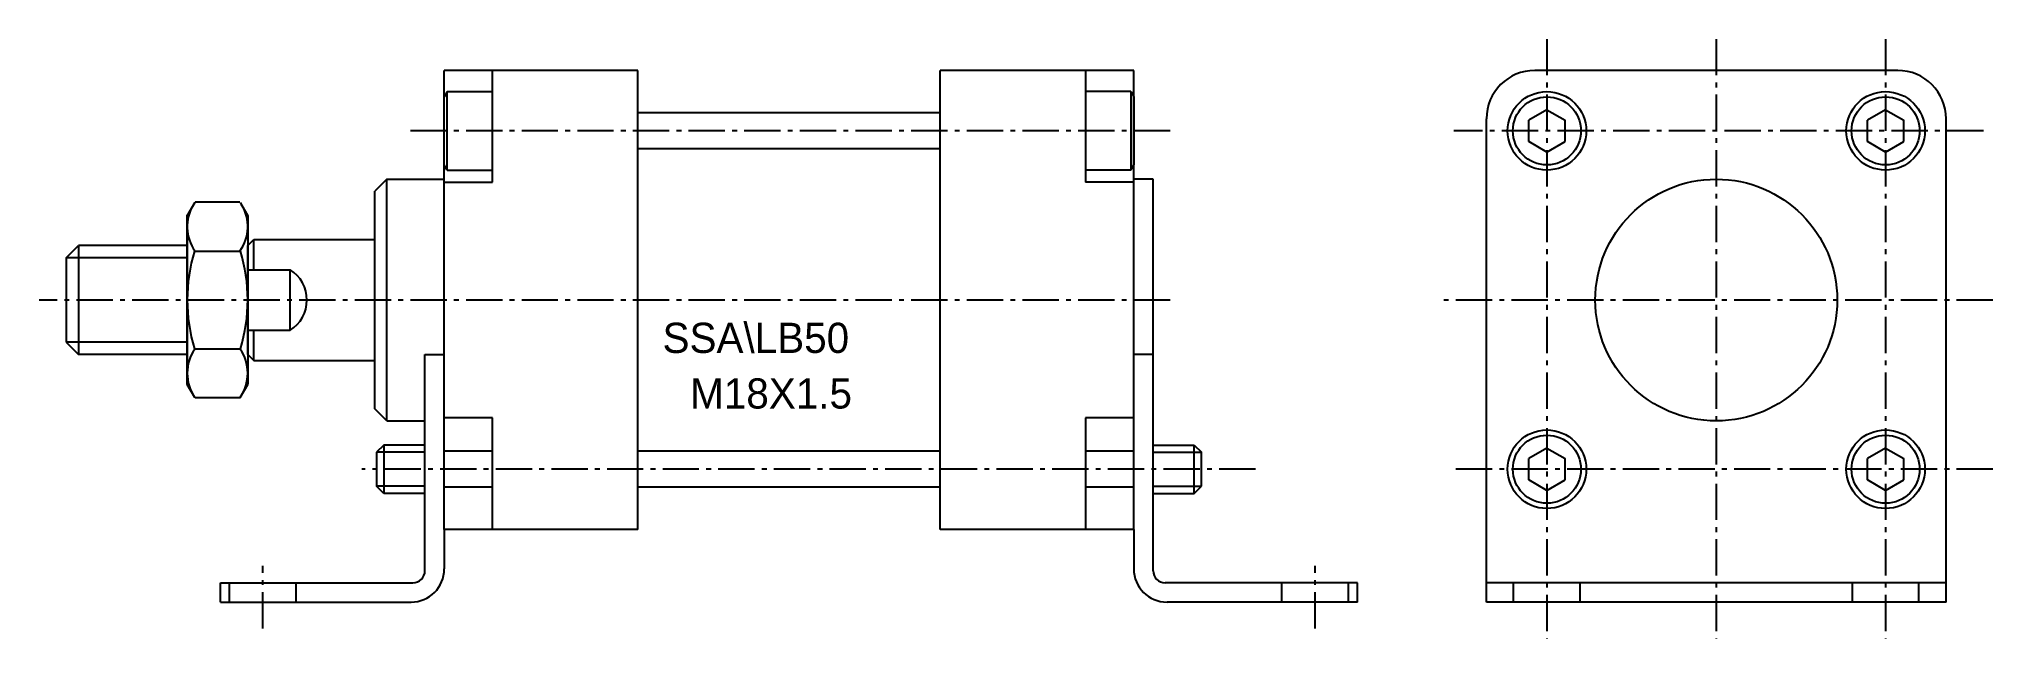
# Model space of a CAD drawing. Extents: x 237 to 560, y 386 to 485.
import ezdxf

# ---------------------------------------------------------------- set-up
doc = ezdxf.new("R2010")
doc.units = 0
doc.header["$MEASUREMENT"] = 0
doc.linetypes.add('DASHED', pattern=[4, 3, -1])
doc.linetypes.add('SCENTER', pattern=[9.2, 6, -1.2, 0.8, -1.2])
for name, color, linetype in [('CON', 2, 'CONTINUOUS'), ('DAS', 3, 'DASHED'), ('SCEN', 1, 'SCENTER'), ('UTI', 7, 'CONTINUOUS')]:
    doc.layers.add(name, color=color, linetype=linetype)

# ---------------------------------------------------------------- blocks, each defined once
blk = doc.blocks.new('00000105')
at = {"layer": 'CON'}
for p, q in [((-3.5, 0), (-1.77, 3)), ((-3.5, 0), (-1.77, -3)), ((-1.77, 3), (1.77, 3)), ((3.5, 0), (1.77, 3)), ((3.5, 0), (1.77, -3)), ((-1.77, -3), (1.77, -3))]:
    blk.add_line(p, q, dxfattribs=at)
for radius in [6.5, 5.63]:
    blk.add_circle((0, 0), radius, dxfattribs=at)

msp = doc.modelspace()

# ---------------------------------------------------------------- linework, layer by layer
at = {"layer": 'CON'}
for p, q in [((303.53, 403.78), (303.53, 479.78)), ((335.53, 479.78), (303.53, 479.78)), ((311.53, 461.28), (311.53, 479.78)), ((335.53, 403.78), (335.53, 479.78)), ((417.53, 479.78), (385.53, 479.78)), ((385.53, 403.78), (385.53, 479.78)), ((409.53, 479.78), (409.53, 461.28)), ((417.53, 403.78), (417.53, 479.78)), ((543.84, 479.78), (483.84, 479.78)), ((304.03, 476.28), (303.53, 475.41)), ((303.53, 464.14), (303.53, 475.41)), ((304.03, 463.28), (304.03, 476.28)), ((304.03, 476.28), (311.53, 476.28)), ((417.03, 476.28), (409.53, 476.28)), ((417.03, 476.28), (417.03, 463.28)), ((417.03, 476.28), (417.53, 475.41)), ((417.53, 475.41), (417.53, 464.14)), ((385.53, 472.78), (335.53, 472.78)), ((475.84, 391.78), (475.84, 471.78)), ((551.84, 391.78), (551.84, 471.78)), ((385.53, 466.78), (335.53, 466.78)), ((304.03, 463.28), (303.53, 464.14)), ((304.03, 463.28), (311.53, 463.28)), ((417.03, 463.28), (409.53, 463.28)), ((417.03, 463.28), (417.53, 464.14)), ((294.03, 461.78), (292.03, 459.78)), ((292.03, 423.78), (292.03, 459.78)), ((294.03, 421.78), (294.03, 461.78)), ((294.03, 461.78), (303.53, 461.78)), ((303.53, 461.28), (311.53, 461.28)), ((417.53, 461.28), (409.53, 461.28)), ((420.73, 461.78), (417.53, 461.78)), ((420.73, 396.98), (420.73, 461.78)), ((261.03, 455.74), (262.34, 458)), ((261.03, 427.86), (261.03, 455.8)), ((261.03, 455.74), (261.03, 427.81)), ((269.75, 457.97), (262.32, 457.97)), ((269.78, 457.91), (271.03, 455.74)), ((271.03, 455.74), (271.03, 427.81)), ((241.03, 448.77), (243.04, 450.78)), ((261.03, 450.78), (243.04, 450.78)), ((243.04, 450.78), (243.04, 432.78)), ((262.23, 449.89), (269.84, 449.89)), ((262.23, 449.89), (269.84, 449.89)), ((271.03, 450.78), (272.03, 451.78)), ((271.03, 432.78), (271.03, 450.78)), ((272.03, 451.78), (292.03, 451.78)), ((272.03, 446.78), (272.03, 451.78)), ((241.03, 448.77), (241.03, 434.78)), ((271.03, 446.78), (278.03, 446.78)), ((278.03, 436.78), (278.03, 446.78)), ((271.03, 436.78), (278.03, 436.78)), ((272.03, 431.78), (272.03, 436.78)), ((241.03, 434.78), (243.04, 432.78)), ((262.23, 433.72), (269.84, 433.72)), ((261.03, 432.78), (243.04, 432.78)), ((271.03, 432.78), (272.03, 431.78)), ((272.03, 431.78), (292.03, 431.78)), ((300.33, 396.98), (300.33, 432.78)), ((300.33, 432.78), (303.53, 432.78)), ((420.73, 432.78), (417.53, 432.78)), ((262.29, 425.64), (261.03, 427.81)), ((269.78, 425.64), (271.03, 427.81)), ((262.32, 425.64), (269.78, 425.64)), ((294.03, 421.78), (292.03, 423.78)), ((294.03, 421.78), (300.33, 421.78)), ((311.53, 422.28), (303.53, 422.28)), ((311.53, 403.78), (311.53, 422.28)), ((417.53, 422.28), (409.53, 422.28)), ((409.53, 422.28), (409.53, 403.78)), ((293.53, 417.78), (292.33, 416.58)), ((300.33, 417.78), (293.53, 417.78)), ((293.53, 417.78), (293.53, 409.78)), ((311.53, 416.78), (303.53, 416.78)), ((385.53, 416.78), (335.53, 416.78)), ((417.53, 416.78), (409.53, 416.78)), ((420.73, 417.78), (427.53, 417.78)), ((427.53, 409.78), (427.53, 417.78)), ((427.53, 417.78), (428.73, 416.58)), ((292.33, 416.58), (292.33, 410.98)), ((428.73, 410.98), (428.73, 416.58)), ((293.53, 409.78), (292.33, 410.98)), ((311.53, 410.78), (303.53, 410.78)), ((385.53, 410.78), (335.53, 410.78)), ((417.53, 410.78), (409.53, 410.78)), ((427.53, 409.78), (428.73, 410.98)), ((300.33, 409.78), (293.53, 409.78)), ((420.73, 409.78), (427.53, 409.78)), ((335.53, 403.78), (303.53, 403.78)), ((303.53, 403.78), (303.53, 397.28)), ((417.53, 403.78), (385.53, 403.78)), ((417.53, 403.78), (417.53, 397.28)), ((266.53, 394.98), (298.33, 394.98)), ((266.53, 391.78), (266.53, 394.98)), ((454.53, 394.98), (422.73, 394.98)), ((454.53, 391.78), (454.53, 394.98)), ((551.84, 394.98), (475.84, 394.98)), ((266.53, 391.78), (298.03, 391.78)), ((454.53, 391.78), (423.03, 391.78)), ((551.84, 391.78), (475.84, 391.78))]:
    msp.add_line(p, q, dxfattribs=at)
msp.add_circle((513.84, 441.78), 20, dxfattribs=at)
for centre, radius, start, end in [((483.84, 471.78), 8, 90, 180), ((543.84, 471.78), 8, 0, 90), ((268.03, 453.93), 7, 148.8308, 215.2644), ((264.03, 453.93), 7, 324.7356, 31.1692), ((289.03, 441.8), 28, 163.2213, 196.7787), ((243.03, 441.8), 28, 343.2213, 16.7787), ((274.94, 441.78), 5.88, 301.7811, 58.2189), ((268.03, 429.68), 7, 144.7356, 215.2644), ((264.03, 429.68), 7, 324.7356, 35.2644), ((298.03, 397.28), 5.5, 270, 0), ((298.33, 396.98), 2, 270, 0), ((423.03, 397.28), 5.5, 180, 270), ((422.73, 396.98), 2, 180, 270)]:
    msp.add_arc(centre, radius, start, end, dxfattribs=at)
at = {"layer": 'DAS'}
for p, q in [((268.03, 391.78), (268.03, 394.98)), ((279.03, 391.78), (279.03, 394.98)), ((442.03, 391.78), (442.03, 394.98)), ((453.03, 391.78), (453.03, 394.98)), ((480.34, 391.78), (480.34, 394.98)), ((491.34, 391.78), (491.34, 394.98)), ((536.34, 391.78), (536.34, 394.98)), ((547.34, 391.78), (547.34, 394.98))]:
    msp.add_line(p, q, dxfattribs=at)
at = {"layer": 'SCEN'}
for p, q in [((485.84, 484.98), (485.84, 385.68)), ((513.84, 484.98), (513.84, 385.68)), ((541.84, 484.98), (541.84, 385.68)), ((423.53, 469.78), (297.63, 469.78)), ((558, 469.78), (470.46, 469.78)), ((423.53, 441.78), (236.53, 441.78)), ((559.58, 441.78), (468.58, 441.78)), ((437.64, 413.78), (289.92, 413.78)), ((559.58, 413.78), (470.16, 413.78)), ((273.53, 387.42), (273.53, 397.77)), ((447.53, 387.42), (447.53, 397.77))]:
    msp.add_line(p, q, dxfattribs=at)
at = {"layer": 'UTI'}
for p, q in [((261.03, 448.77), (241.03, 448.77)), ((261.03, 434.78), (241.03, 434.78)), ((300.33, 416.58), (292.33, 416.58)), ((420.73, 416.58), (428.73, 416.58)), ((300.33, 410.98), (292.33, 410.98)), ((420.73, 410.98), (428.73, 410.98))]:
    msp.add_line(p, q, dxfattribs=at)

# ---------------------------------------------------------------- block references
at = {"layer": 'CON', "rotation": 90}
for p in [(485.84, 469.78), (541.84, 469.78), (485.84, 413.78), (541.84, 413.78)]:
    msp.add_blockref('00000105', p, dxfattribs=at)

# ---------------------------------------------------------------- texts
at = {"layer": 'UTI'}
for s, p in [('SSA\\LB50', (339.62, 433.02)), ('M18X1.5', (344.18, 423.82))]:
    msp.add_text(s, height=5, dxfattribs=at).set_placement(p)

doc.saveas('drawing.dxf')
